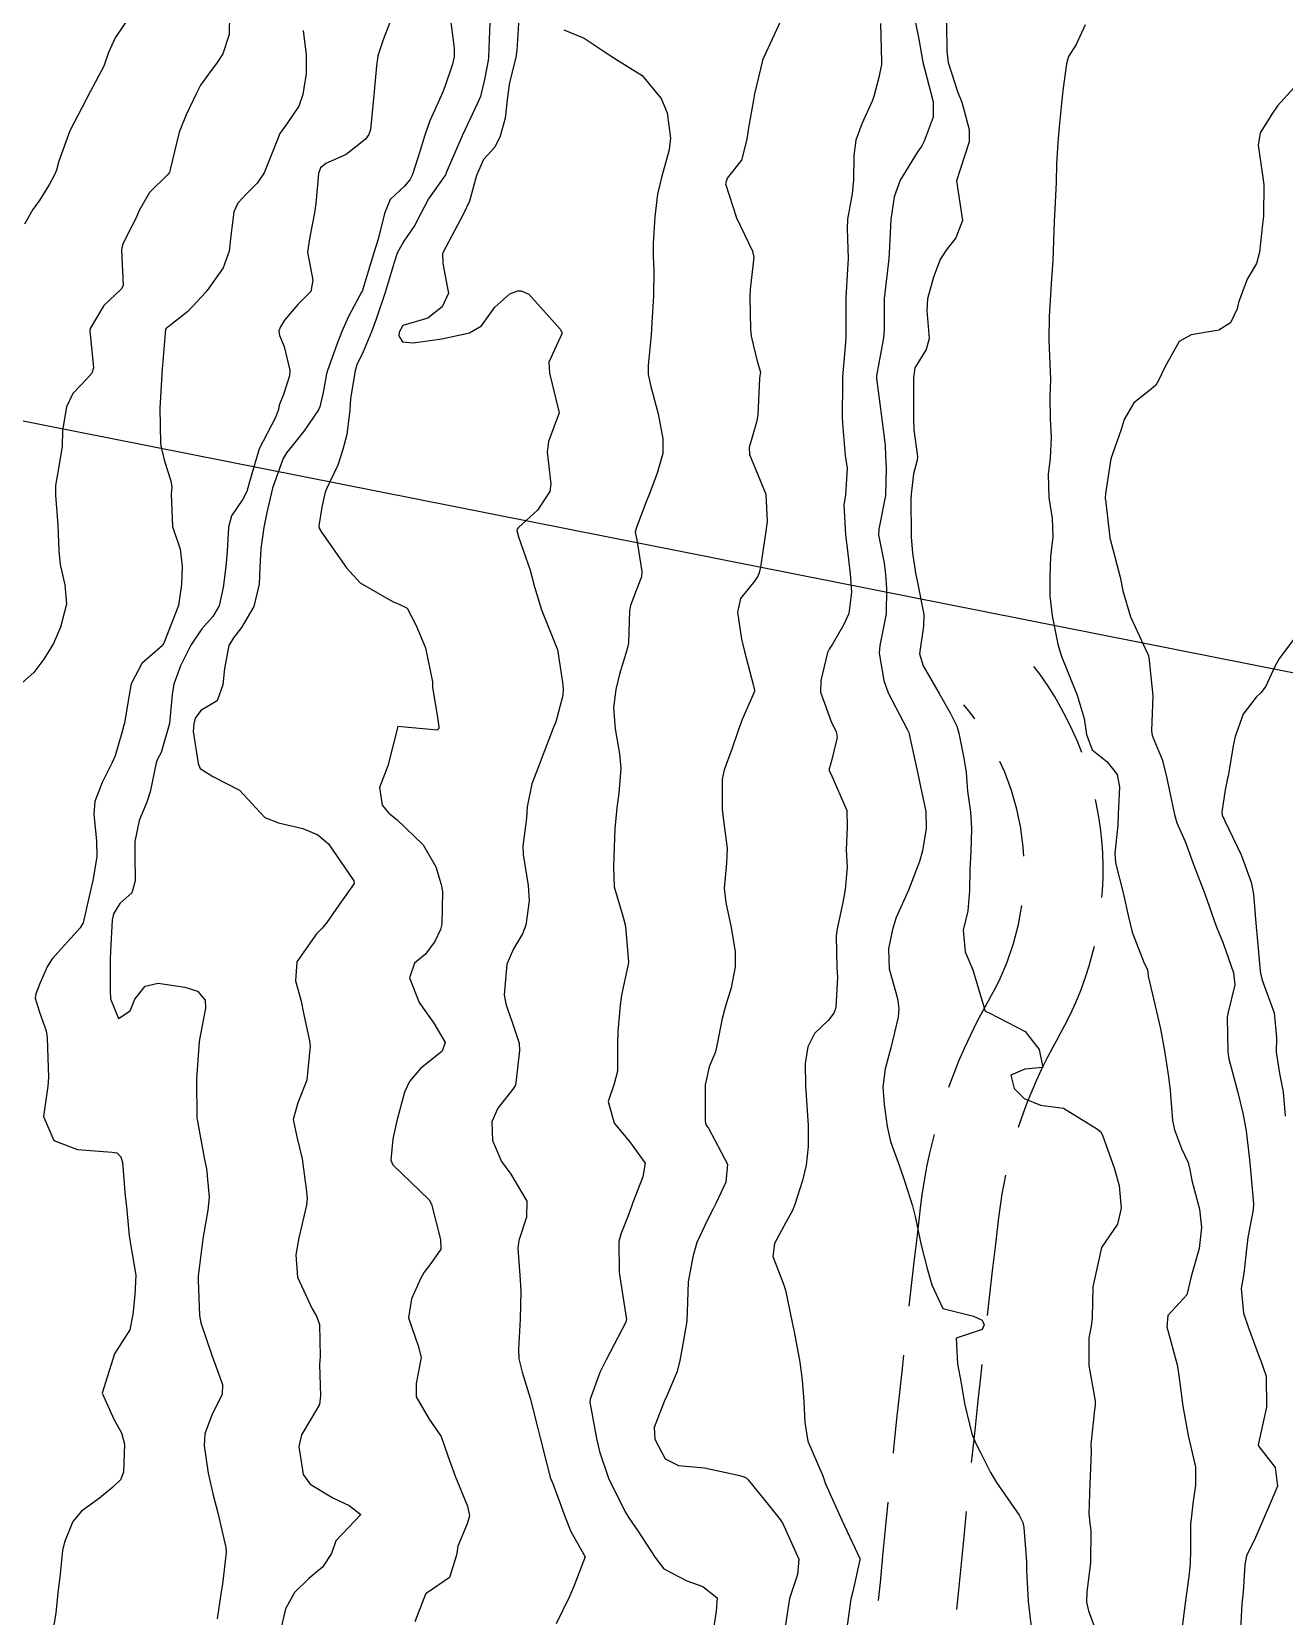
# Model space of a CAD drawing. Header units: metres. Extents: x 298520 to 308411, y 7433745 to 7450750.
# Drawn here: x 305248.3 to 305311.8, y 7438172.6 to 7438253 of the extents above; entities that cross this region are included whole.
import ezdxf

# ---------------------------------------------------------------- set-up
doc = ezdxf.new("R2010")
doc.units = ezdxf.units.M
doc.header["$LTSCALE"] = 10
doc.linetypes.add('CONTINUO', pattern=[0])
doc.linetypes.add('DASHED', pattern=[0.75, 0.5, -0.25])
for name, color, linetype in [('Curvas de Nivel 1m', 11, 'Continuous'), ('Curvas de Nivel 5m', 15, 'Continuous'), ('TEXTO', 45, 'Continuous'), ('Vias Secundárias', 230, 'DASHED')]:
    doc.layers.add(name, color=color, linetype=linetype)

msp = doc.modelspace()

# ---------------------------------------------------------------- linework, layer by layer
at = {"layer": 'Curvas de Nivel 1m', "flags": 128}
for points, elevation in [([(305253.282, 7438253.821), (305252.511, 7438252.677), (305252.179, 7438251.921), (305251.942, 7438251.233), (305251.233, 7438249.93), (305250.214, 7438247.945), (305249.653, 7438246.408), (305249.526, 7438245.955), (305249.433, 7438245.713), (305249.182, 7438245.249), (305248.684, 7438244.451), (305248.332, 7438243.968), (305247.913, 7438243.215)], 726), ([(305266.566, 7438253.751), (305266.131, 7438252.617), (305265.837, 7438251.761), (305265.77, 7438251.248), (305265.635, 7438249.764), (305265.466, 7438248.017), (305265.38, 7438247.767), (305265.211, 7438247.537), (305264.23, 7438246.753), (305263.198, 7438246.288), (305262.92, 7438246.068), (305262.832, 7438245.794), (305262.692, 7438244.273), (305262.624, 7438243.795), (305262.379, 7438242.569), (305262.266, 7438241.799), (305262.542, 7438240.383), (305262.443, 7438239.797), (305261.772, 7438239.144), (305261.101, 7438238.352), (305260.897, 7438238.011), (305260.812, 7438237.814), (305260.839, 7438237.562), (305261.085, 7438237.013), (305261.366, 7438235.807), (305261.351, 7438235.525), (305261.054, 7438234.58), (305260.822, 7438234.038), (305260.797, 7438233.814), (305260.642, 7438233.419), (305259.823, 7438231.828), (305259.317, 7438230.147), (305259.242, 7438229.836), (305259.186, 7438229.651), (305258.994, 7438229.275), (305258.403, 7438228.424), (305258.251, 7438227.847), (305258.188, 7438226.62), (305258.129, 7438225.848), (305257.995, 7438224.791), (305257.777, 7438223.851), (305257.459, 7438223.313), (305256.911, 7438222.682), (305256.341, 7438221.868), (305255.824, 7438220.807), (305255.478, 7438219.881), (305255.397, 7438219.36), (305255.27, 7438217.884), (305254.838, 7438216.411), (305254.65, 7438216.077), (305254.581, 7438215.893), (305254.288, 7438214.418), (305254.113, 7438213.897), (305253.724, 7438212.97), (305253.506, 7438211.903), (305253.499, 7438211.179), (305253.517, 7438209.902), (305253.355, 7438209.302), (305252.746, 7438208.763), (305252.423, 7438208.227), (305252.365, 7438207.914), (305252.275, 7438206.357), (305252.251, 7438205.915), (305252.251, 7438204.353), (305252.264, 7438203.914), (305252.673, 7438202.924), (305253.263, 7438203.318), (305253.514, 7438203.902), (305254.026, 7438204.563), (305254.695, 7438204.717), (305256.047, 7438204.515), (305256.69, 7438204.305), (305257.078, 7438203.856), (305257.088, 7438203.447), (305256.786, 7438201.859), (305256.775, 7438201.745), (305256.643, 7438199.86), (305256.66, 7438197.86), (305256.669, 7438197.803), (305257.022, 7438195.856), (305257.135, 7438195.304), (305257.286, 7438193.853), (305257.207, 7438193.203), (305256.974, 7438191.856), (305256.924, 7438191.472), (305256.728, 7438189.858), (305256.72, 7438189.658), (305256.784, 7438187.857), (305256.854, 7438187.492), (305257.412, 7438185.851), (305257.947, 7438184.349), (305257.943, 7438183.845), (305257.437, 7438182.846), (305257.058, 7438181.854), (305257.02, 7438181.251), (305257.224, 7438179.852), (305257.488, 7438178.747), (305257.72, 7438177.847), (305258.116, 7438176.082), (305258.134, 7438175.842), (305257.948, 7438174.233), (305257.884, 7438173.844), (305257.682, 7438172.476)], 723), ([(305269.51, 7438253.717), (305269.7, 7438252.146), (305269.709, 7438251.713), (305269.631, 7438251.34), (305269.24, 7438250.179), (305269.106, 7438249.85), (305269.045, 7438249.722), (305268.482, 7438248.466), (305268.226, 7438247.73), (305267.98, 7438246.958), (305267.591, 7438245.736), (305267.459, 7438245.467), (305267.184, 7438245.154), (305266.458, 7438244.467), (305266.17, 7438243.755), (305265.853, 7438242.463), (305265.628, 7438241.763), (305265.126, 7438240.089), (305265.049, 7438239.846), (305265.012, 7438239.771), (305264.342, 7438238.54), (305264.014, 7438237.781), (305263.756, 7438237.114), (305263.284, 7438235.788), (305263.239, 7438235.62), (305263.056, 7438234.676), (305262.89, 7438233.947), (305262.824, 7438233.792), (305262.096, 7438232.735), (305261.353, 7438231.807), (305261.206, 7438231.623), (305261.018, 7438231.298), (305260.49, 7438229.818), (305260.208, 7438228.598), (305260.046, 7438227.824), (305259.898, 7438226.762), (305259.856, 7438225.826), (305259.816, 7438224.951), (305259.536, 7438223.831), (305258.912, 7438222.753), (305258.51, 7438222.24), (305258.282, 7438221.846), (305258.059, 7438220.681), (305257.975, 7438219.849), (305257.689, 7438219.033), (305256.863, 7438218.552), (305256.57, 7438218.152), (305256.502, 7438217.865), (305256.467, 7438217.484), (305256.716, 7438215.862), (305256.829, 7438215.612), (305257.47, 7438215.207), (305258.813, 7438214.5), (305259.449, 7438213.83), (305260.098, 7438213.122), (305260.793, 7438212.845), (305262.022, 7438212.566), (305262.787, 7438212.235), (305263.333, 7438211.784), (305264.626, 7438209.91), (305264.631, 7438209.771), (305263.854, 7438208.671), (305263.24, 7438207.785), (305263.007, 7438207.511), (305262.727, 7438207.219), (305261.718, 7438205.805), (305261.665, 7438204.839), (305261.939, 7438203.801), (305262.065, 7438203.188), (305262.367, 7438201.794), (305262.405, 7438201.539), (305262.239, 7438199.796), (305261.775, 7438198.654), (305261.543, 7438197.806), (305261.718, 7438196.917), (305262.001, 7438195.799), (305262.219, 7438194.144), (305262.244, 7438193.795), (305262.212, 7438193.448), (305261.833, 7438191.801), (305261.674, 7438190.942), (305261.753, 7438189.802), (305262.499, 7438188.204), (305262.742, 7438187.788), (305262.868, 7438187.407), (305262.905, 7438185.786), (305262.883, 7438185.369), (305262.931, 7438183.785), (305262.878, 7438183.346), (305262.431, 7438182.599), (305261.97, 7438181.797), (305261.826, 7438181.208), (305262.042, 7438179.795), (305262.396, 7438179.306), (305263.558, 7438178.606), (305264.38, 7438178.227), (305264.974, 7438177.761), (305264.366, 7438177.112), (305263.712, 7438176.424), (305263.486, 7438175.779), (305263.033, 7438175.096), (305262.34, 7438174.521), (305261.607, 7438173.801), (305261.154, 7438172.974), (305260.875, 7438171.811)], 722), ([(305262.039, 7438253.038), (305262.195, 7438251.801), (305262.195, 7438250.855), (305262.026, 7438249.802), (305261.824, 7438249.207), (305261.218, 7438248.308), (305260.86, 7438247.815), (305260.64, 7438247.251), (305260.07, 7438245.827), (305259.711, 7438245.306), (305259.177, 7438244.76), (305258.736, 7438244.278), (305258.534, 7438243.846), (305258.38, 7438242.618), (305258.294, 7438241.848), (305257.983, 7438241.003), (305257.172, 7438239.86), (305257.15, 7438239.833), (305257.122, 7438239.788), (305256.196, 7438238.784), (305255.094, 7438237.933), (305255.072, 7438237.912), (305255.062, 7438237.89), (305254.904, 7438236.062), (305254.896, 7438235.892), (305254.789, 7438234.15), (305254.778, 7438233.893), (305254.815, 7438232.103), (305254.838, 7438231.892), (305255.016, 7438231.196), (305255.327, 7438230.206), (305255.379, 7438229.884), (305255.347, 7438229.536), (305255.411, 7438227.883), (305255.813, 7438226.729), (305255.91, 7438225.876), (305255.874, 7438224.941), (305255.721, 7438223.878), (305254.975, 7438221.96), (305254.934, 7438221.89), (305254.903, 7438221.851), (305253.859, 7438220.935), (305253.314, 7438219.906), (305253.245, 7438219.538), (305252.986, 7438217.909), (305252.957, 7438217.804), (305252.848, 7438217.418), (305252.509, 7438216.241), (305252.364, 7438215.915), (305251.847, 7438214.89), (305251.48, 7438213.923), (305251.431, 7438213.289), (305251.563, 7438211.922), (305251.572, 7438211.125), (305251.377, 7438209.924), (305251.257, 7438209.423), (305250.92, 7438207.928), (305250.882, 7438207.778), (305250.729, 7438207.518), (305249.316, 7438205.951), (305249.076, 7438205.586), (305248.694, 7438204.7), (305248.477, 7438204.171), (305248.458, 7438203.962), (305248.676, 7438203.252), (305249.002, 7438202.29), (305249.058, 7438201.954), (305249.115, 7438200.421), (305249.131, 7438199.953), (305249.098, 7438199.491), (305248.876, 7438197.956), (305249.391, 7438196.738), (305250.596, 7438196.27), (305252.359, 7438196.149), (305252.595, 7438196.105), (305252.794, 7438195.908), (305252.875, 7438195.621), (305253.02, 7438193.905), (305253.08, 7438193.383), (305253.211, 7438191.903), (305253.348, 7438191.088), (305253.552, 7438189.9), (305253.504, 7438188.904), (305253.403, 7438187.901), (305253.26, 7438187.128), (305252.473, 7438185.91), (305251.85, 7438183.919), (305252.433, 7438182.594), (305252.835, 7438181.906), (305252.986, 7438181.336), (305252.936, 7438179.905), (305252.775, 7438179.528), (305252.391, 7438179.142), (305251.709, 7438178.594), (305250.802, 7438177.934), (305250.368, 7438177.406), (305249.94, 7438176.361), (305249.835, 7438175.945), (305249.705, 7438174.581), (305249.625, 7438173.947), (305249.492, 7438172.771), (305249.368, 7438171.949)], 724), ([(305271.52, 7438253.448), (305271.452, 7438251.688), (305271.431, 7438251.518), (305271.246, 7438250.56), (305271.085, 7438249.842), (305271.038, 7438249.693), (305270.889, 7438249.355), (305270.111, 7438247.707), (305269.297, 7438245.821), (305269.26, 7438245.719), (305269.24, 7438245.671), (305269.191, 7438245.602), (305268.407, 7438244.495), (305267.994, 7438243.732), (305267.72, 7438243.172), (305267.149, 7438242.352), (305266.823, 7438241.745), (305266.661, 7438241.27), (305266.199, 7438239.754), (305265.746, 7438238.407), (305265.513, 7438237.764), (305265.083, 7438236.744), (305264.775, 7438236.074), (305264.682, 7438235.774), (305264.456, 7438234.372), (305264.408, 7438233.776), (305264.267, 7438232.541), (305264.053, 7438231.78), (305263.799, 7438230.998), (305263.239, 7438229.788), (305263.16, 7438229.629), (305262.989, 7438228.868), (305262.844, 7438227.922), (305262.86, 7438227.791), (305262.971, 7438227.592), (305264.249, 7438225.777), (305264.942, 7438225.032), (305266.619, 7438224.053), (305266.926, 7438223.943), (305267.325, 7438223.736), (305267.756, 7438222.89), (305268.261, 7438221.726), (305268.606, 7438220.003), (305268.612, 7438219.723), (305268.86, 7438218.187), (305268.937, 7438217.719), (305268.93, 7438217.642), (305268.851, 7438217.549), (305266.853, 7438217.74), (305266.34, 7438215.747), (305265.928, 7438214.642), (305266.047, 7438213.751), (305266.393, 7438213.34), (305266.796, 7438213.021), (305268.131, 7438211.727), (305268.772, 7438210.623), (305269.047, 7438209.717), (305269.109, 7438209.365), (305269.087, 7438207.716), (305269.012, 7438207.436), (305268.724, 7438206.823), (305268.247, 7438206.195), (305267.697, 7438205.73), (305267.448, 7438204.987), (305267.925, 7438203.728), (305268.673, 7438202.684), (305269.252, 7438201.714), (305269.101, 7438201.274), (305268.655, 7438200.913), (305267.993, 7438200.383), (305267.438, 7438199.732), (305267.189, 7438199.18), (305266.805, 7438197.738), (305266.768, 7438197.582), (305266.604, 7438196.815), (305266.489, 7438195.742), (305266.589, 7438195.494), (305268.441, 7438193.721), (305268.561, 7438193.499), (305269.008, 7438191.715), (305269.028, 7438191.225), (305268.531, 7438190.495), (305268.189, 7438190.061), (305267.997, 7438189.725), (305267.538, 7438188.699), (305267.396, 7438187.731), (305267.89, 7438186.314), (305268.033, 7438185.724), (305267.777, 7438184.403), (305267.785, 7438183.727), (305268.432, 7438182.591), (305269.051, 7438181.714), (305269.381, 7438180.743), (305269.767, 7438179.706), (305270.38, 7438178.187), (305270.49, 7438177.698), (305270.369, 7438177.285), (305269.9, 7438176.163), (305269.83, 7438175.705), (305269.475, 7438174.575), (305268.334, 7438173.787), (305268.29, 7438173.764), (305268.246, 7438173.721), (305267.721, 7438172.316)], 721), ([(305275.277, 7438253.07), (305276.299, 7438252.661), (305277.267, 7438252.015), (305277.858, 7438251.614), (305279.25, 7438250.756), (305280.207, 7438249.585), (305280.511, 7438248.866), (305280.686, 7438247.578), (305280.61, 7438246.982), (305280.222, 7438245.585), (305280.024, 7438244.744), (305279.886, 7438243.589), (305279.8, 7438242.241), (305279.8, 7438241.59), (305279.839, 7438240.883), (305279.823, 7438239.589), (305279.738, 7438238.23), (305279.711, 7438237.591), (305279.549, 7438236.064), (305279.552, 7438235.595), (305279.681, 7438234.976), (305280.052, 7438233.59), (305280.292, 7438232.326), (305280.293, 7438231.587), (305280.015, 7438230.583), (305279.627, 7438229.594), (305279.446, 7438229.138), (305278.976, 7438227.879), (305278.903, 7438227.672), (305278.899, 7438227.601), (305278.969, 7438227.204), (305279.233, 7438225.597), (305279.212, 7438225.335), (305278.939, 7438224.642), (305278.649, 7438223.881), (305278.611, 7438223.603), (305278.545, 7438221.965), (305278.476, 7438221.604), (305278.102, 7438220.396), (305277.914, 7438219.61), (305277.789, 7438218.691), (305277.872, 7438217.61), (305278.099, 7438216.348), (305278.158, 7438215.607), (305278.063, 7438214.358), (305277.956, 7438213.608), (305277.854, 7438212.548), (305277.822, 7438211.61), (305277.798, 7438210.584), (305277.832, 7438209.609), (305278.285, 7438208.059), (305278.404, 7438207.603), (305278.545, 7438205.771), (305278.524, 7438205.602), (305278.191, 7438204.104), (305278.132, 7438203.606), (305278.018, 7438202.258), (305277.989, 7438201.607), (305277.998, 7438200.258), (305277.823, 7438199.608), (305277.528, 7438198.713), (305277.833, 7438197.608), (305278.604, 7438196.692), (305279.403, 7438195.592), (305279.286, 7438194.889), (305278.781, 7438193.598), (305278.728, 7438193.431), (305278.556, 7438192.956), (305278.163, 7438191.987), (305278.067, 7438191.605), (305278.08, 7438190.052), (305278.139, 7438189.604), (305278.445, 7438187.649), (305278.44, 7438187.601), (305278.41, 7438187.518), (305277.416, 7438185.611), (305277.106, 7438184.971), (305276.601, 7438183.618), (305276.593, 7438183.467), (305276.922, 7438181.615), (305277.077, 7438180.953), (305277.537, 7438179.609), (305278.377, 7438177.9), (305278.564, 7438177.598), (305279.024, 7438176.936), (305279.901, 7438175.585), (305280.344, 7438175.01), (305281.505, 7438174.392), (305282.331, 7438174.118), (305283.053, 7438173.543), (305283.007, 7438172.852), (305282.802, 7438171.545)], 719), ([(305286.268, 7438253.515), (305285.418, 7438251.682), (305285.353, 7438251.529), (305285.334, 7438251.456), (305285.257, 7438251.105), (305284.949, 7438249.821), (305284.901, 7438249.533), (305284.645, 7438248.109), (305284.549, 7438247.537), (305284.279, 7438246.462), (305283.562, 7438245.546), (305283.478, 7438245.257), (305284.031, 7438243.541), (305284.836, 7438241.843), (305284.913, 7438241.532), (305284.729, 7438239.924), (305284.703, 7438239.534), (305284.741, 7438237.889), (305284.769, 7438237.533), (305285.08, 7438236.271), (305285.249, 7438235.702), (305285.217, 7438235.528), (305285.194, 7438235.405), (305285.108, 7438233.529), (305285.039, 7438233.177), (305284.67, 7438231.891), (305284.689, 7438231.533), (305285.011, 7438230.764), (305285.529, 7438229.522), (305285.594, 7438228.135), (305285.508, 7438227.522), (305285.251, 7438225.82), (305285.19, 7438225.526), (305285.122, 7438225.356), (305284.947, 7438225.104), (305284.238, 7438224.232), (305284.082, 7438223.538), (305284.281, 7438222.164), (305284.442, 7438221.535), (305284.886, 7438219.866), (305284.939, 7438219.585), (305284.939, 7438219.529), (305284.926, 7438219.486), (305284.88, 7438219.353), (305284.312, 7438218.085), (305284.125, 7438217.537), (305283.8, 7438216.583), (305283.414, 7438215.544), (305283.313, 7438215.057), (305283.3, 7438213.545), (305283.372, 7438212.969), (305283.559, 7438211.542), (305283.522, 7438210.796), (305283.415, 7438209.543), (305283.489, 7438208.806), (305283.755, 7438207.54), (305283.962, 7438206.297), (305283.972, 7438205.537), (305283.76, 7438204.476), (305283.476, 7438203.542), (305283.301, 7438202.92), (305283.04, 7438201.546), (305282.968, 7438201.238), (305282.652, 7438200.473), (305282.444, 7438199.553), (305282.447, 7438197.721), (305282.474, 7438197.552), (305282.526, 7438197.466), (305282.611, 7438197.368), (305283.579, 7438195.54), (305283.492, 7438194.628), (305282.984, 7438193.546), (305282.845, 7438193.262), (305282.555, 7438192.716), (305282.023, 7438191.558), (305281.814, 7438190.839), (305281.583, 7438189.564), (305281.54, 7438188.532), (305281.514, 7438187.565), (305281.31, 7438186.397), (305281.156, 7438185.57), (305281.026, 7438185.01), (305280.444, 7438183.663), (305280.418, 7438183.606), (305280.401, 7438183.58), (305279.847, 7438182.168), (305279.881, 7438181.585), (305280.413, 7438180.584), (305281.082, 7438180.242), (305282.409, 7438180.136), (305284.202, 7438179.735), (305284.404, 7438179.679), (305284.512, 7438179.637), (305284.626, 7438179.527), (305285.706, 7438178.187), (305286.248, 7438177.502), (305286.304, 7438177.433), (305286.371, 7438177.332), (305287.188, 7438175.492), (305287.12, 7438174.713), (305286.717, 7438173.504), (305286.428, 7438171.632)], 718), ([(305291.342, 7438253.389), (305291.388, 7438251.449), (305291.39, 7438251.32), (305291.251, 7438250.656), (305290.998, 7438249.701), (305290.908, 7438249.463), (305290.384, 7438248.305), (305290.087, 7438247.471), (305289.98, 7438246.698), (305289.971, 7438245.472), (305289.904, 7438244.75), (305289.667, 7438243.475), (305289.647, 7438242.986), (305289.701, 7438241.474), (305289.672, 7438240.938), (305289.584, 7438239.475), (305289.587, 7438238.996), (305289.583, 7438237.475), (305289.545, 7438237.019), (305289.418, 7438235.477), (305289.407, 7438235.137), (305289.4, 7438233.476), (305289.411, 7438233.104), (305289.552, 7438231.475), (305289.64, 7438230.847), (305289.565, 7438229.474), (305289.483, 7438228.98), (305289.557, 7438227.474), (305289.655, 7438226.784), (305289.799, 7438225.472), (305289.862, 7438224.548), (305289.733, 7438223.472), (305289.486, 7438222.905), (305288.907, 7438221.915), (305288.733, 7438221.654), (305288.656, 7438221.482), (305288.304, 7438220.071), (305288.295, 7438219.486), (305288.86, 7438217.941), (305289.082, 7438217.478), (305289.143, 7438217.184), (305288.837, 7438215.923), (305288.732, 7438215.583), (305288.737, 7438215.481), (305288.83, 7438215.302), (305289.638, 7438213.472), (305289.639, 7438212.627), (305289.595, 7438211.472), (305289.646, 7438210.6), (305289.548, 7438209.472), (305289.425, 7438208.801), (305289.146, 7438207.476), (305289.097, 7438207.109), (305289.131, 7438205.476), (305289.157, 7438205.025), (305289.065, 7438203.476), (305288.97, 7438203.187), (305288.676, 7438202.826), (305287.998, 7438202.159), (305287.653, 7438201.49), (305287.511, 7438200.635), (305287.531, 7438199.491), (305287.609, 7438198.51), (305287.664, 7438197.489), (305287.667, 7438196.425), (305287.575, 7438195.49), (305287.375, 7438194.699), (305286.994, 7438193.496), (305286.875, 7438193.181), (305286.554, 7438192.608), (305285.953, 7438191.509), (305285.871, 7438190.845), (305286.4, 7438189.502), (305286.518, 7438189.149), (305286.864, 7438187.496), (305286.958, 7438187.025), (305287.241, 7438185.492), (305287.365, 7438184.585), (305287.452, 7438183.49), (305287.498, 7438182.424), (305287.65, 7438181.488), (305288.405, 7438179.718), (305288.499, 7438179.479), (305288.556, 7438179.323), (305289.384, 7438177.47), (305290.291, 7438175.523), (305290.298, 7438175.461), (305289.938, 7438173.854), (305289.84, 7438173.465), (305289.643, 7438172.133)], 717), ([(305293.111, 7438253.432), (305293.275, 7438252.61), (305293.493, 7438251.428), (305293.572, 7438251.113), (305294.007, 7438249.422), (305294.003, 7438248.645), (305293.559, 7438247.427), (305293.442, 7438247.196), (305293.207, 7438246.85), (305292.334, 7438245.443), (305292.026, 7438244.601), (305291.864, 7438243.449), (305291.792, 7438242.093), (305291.761, 7438241.451), (305291.7, 7438240.886), (305291.531, 7438239.454), (305291.518, 7438237.874), (305291.495, 7438237.454), (305291.142, 7438235.528), (305291.13, 7438235.459), (305291.135, 7438235.396), (305291.387, 7438233.455), (305291.576, 7438232), (305291.598, 7438231.451), (305291.62, 7438230.844), (305291.6, 7438229.451), (305291.258, 7438227.738), (305291.231, 7438227.456), (305291.522, 7438226.015), (305291.593, 7438225.45), (305291.65, 7438224.742), (305291.631, 7438223.449), (305291.303, 7438221.851), (305291.263, 7438221.455), (305291.503, 7438220.065), (305291.723, 7438219.447), (305292.692, 7438217.595), (305292.768, 7438217.431), (305292.785, 7438217.364), (305292.85, 7438217.103), (305293.208, 7438215.426), (305293.321, 7438214.929), (305293.636, 7438213.422), (305293.661, 7438212.554), (305293.461, 7438211.423), (305293.319, 7438210.883), (305292.763, 7438209.43), (305292.131, 7438208.05), (305291.94, 7438207.442), (305291.736, 7438206.458), (305291.772, 7438205.444), (305292.195, 7438203.933), (305292.276, 7438203.436), (305292.235, 7438202.993), (305291.855, 7438201.442), (305291.57, 7438200.365), (305291.453, 7438199.448), (305291.517, 7438198.559), (305291.673, 7438197.444), (305291.851, 7438196.687), (305292.298, 7438195.434), (305292.581, 7438194.638), (305292.97, 7438193.426), (305293.099, 7438192.883), (305293.402, 7438191.421), (305293.708, 7438190.241), (305293.936, 7438189.416), (305294.505, 7438188.207), (305296.065, 7438187.829), (305296.497, 7438187.629), (305296.604, 7438187.388), (305296.49, 7438187.14), (305295.176, 7438186.713), (305295.251, 7438185.402), (305295.434, 7438184.425), (305295.599, 7438183.398), (305295.971, 7438181.851), (305296.164, 7438181.393), (305296.418, 7438180.913), (305296.924, 7438179.898), (305297.221, 7438179.378), (305298.378, 7438177.724), (305298.564, 7438177.358), (305298.618, 7438177.11), (305298.738, 7438175.356), (305298.753, 7438174.95), (305298.838, 7438173.355), (305298.893, 7438172.779), (305299.063, 7438171.352)], 716), ([(305301.719, 7438253.333), (305301.273, 7438252.33), (305300.881, 7438251.73), (305300.774, 7438251.345), (305300.594, 7438249.995), (305300.525, 7438249.347), (305300.406, 7438248.163), (305300.331, 7438247.349), (305300.273, 7438246.278), (305300.244, 7438245.349), (305300.205, 7438244.322), (305300.155, 7438243.35), (305300.12, 7438242.383), (305300.076, 7438241.351), (305300.016, 7438240.465), (305299.941, 7438239.352), (305299.901, 7438238.556), (305299.88, 7438237.352), (305299.916, 7438236.52), (305299.959, 7438235.351), (305299.93, 7438234.481), (305299.941, 7438233.351), (305299.993, 7438232.391), (305299.943, 7438231.351), (305299.848, 7438230.514), (305299.878, 7438229.351), (305300.049, 7438228.283), (305300.076, 7438227.349), (305299.959, 7438226.354), (305299.923, 7438225.35), (305299.933, 7438224.355), (305300.044, 7438223.349), (305300.343, 7438221.911), (305300.505, 7438221.344), (305300.889, 7438220.382), (305301.319, 7438219.333), (305301.667, 7438218.134), (305301.787, 7438217.326), (305302.071, 7438216.547), (305302.839, 7438215.942), (305303.345, 7438215.305), (305303.469, 7438214.658), (305303.399, 7438213.304), (305303.372, 7438212.729), (305303.229, 7438211.306), (305303.261, 7438210.822), (305303.643, 7438209.301), (305303.899, 7438208.145), (305304.101, 7438207.296), (305304.717, 7438205.729), (305304.869, 7438205.442), (305304.906, 7438205.287), (305304.924, 7438205.073), (305305.346, 7438203.283), (305305.551, 7438202.405), (305305.746, 7438201.279), (305305.957, 7438199.97), (305306.036, 7438199.276), (305306.147, 7438197.748), (305306.249, 7438197.274), (305306.604, 7438196.337), (305306.951, 7438195.619), (305307.034, 7438195.263), (305307.133, 7438194.714), (305307.515, 7438193.256), (305307.63, 7438192.33), (305307.508, 7438191.256), (305307.097, 7438189.83), (305306.963, 7438189.263), (305306.877, 7438188.905), (305306.511, 7438188.492), (305305.913, 7438187.865), (305305.86, 7438187.276), (305306.387, 7438185.357), (305306.407, 7438185.271), (305306.466, 7438184.813), (305306.683, 7438183.266), (305306.943, 7438181.777), (305307.073, 7438181.26), (305307.316, 7438180.161), (305307.323, 7438179.256), (305307.201, 7438178.447), (305307.072, 7438177.26), (305307.063, 7438175.963), (305307.052, 7438175.26), (305306.987, 7438174.617), (305306.794, 7438173.263), (305306.569, 7438171.529)], 714), ([(305312.312, 7438250.139), (305311.488, 7438249.216), (305311.229, 7438248.852), (305310.6, 7438247.845), (305310.495, 7438247.227), (305310.712, 7438245.711), (305310.78, 7438245.224), (305310.773, 7438243.62), (305310.717, 7438243.224), (305310.575, 7438241.799), (305310.412, 7438241.227), (305309.938, 7438240.425), (305309.51, 7438239.236), (305309.432, 7438238.915), (305309.103, 7438238.221), (305308.5, 7438237.845), (305307.096, 7438237.601), (305306.492, 7438237.269), (305305.77, 7438235.97), (305305.448, 7438235.284), (305305.303, 7438235.053), (305305.066, 7438234.84), (305304.197, 7438234.158), (305303.701, 7438233.303), (305303.542, 7438232.801), (305303.023, 7438231.31), (305302.747, 7438229.563), (305302.742, 7438229.314), (305302.772, 7438229.094), (305302.973, 7438227.31), (305303.495, 7438225.305), (305303.634, 7438224.612), (305304.018, 7438223.299), (305304.904, 7438221.413), (305304.939, 7438221.325), (305304.94, 7438221.289), (305304.945, 7438221.247), (305305.151, 7438219.286), (305305.086, 7438217.517), (305305.12, 7438217.286), (305305.625, 7438216.063), (305305.838, 7438215.275), (305306.1, 7438213.985), (305306.247, 7438213.268), (305306.38, 7438212.847), (305306.789, 7438211.905), (305307.029, 7438211.258), (305307.168, 7438210.867), (305307.789, 7438209.25), (305308.371, 7438207.611), (305308.516, 7438207.242), (305308.728, 7438206.751), (305309.255, 7438205.235), (305309.314, 7438204.624), (305308.973, 7438203.237), (305308.933, 7438202.985), (305308.963, 7438201.237), (305309.019, 7438200.877), (305309.456, 7438199.232), (305309.727, 7438198.129), (305309.898, 7438197.227), (305310.068, 7438195.755), (305310.113, 7438195.225), (305310.263, 7438193.527), (305310.251, 7438193.223), (305309.968, 7438191.806), (305309.907, 7438191.226), (305309.767, 7438189.992), (305309.631, 7438189.229), (305309.753, 7438187.978), (305310.006, 7438187.225), (305310.48, 7438185.951), (305310.677, 7438185.419), (305310.757, 7438185.216), (305310.897, 7438184.783), (305310.916, 7438183.213), (305310.498, 7438181.294), (305310.527, 7438181.218), (305311.361, 7438180.154), (305311.475, 7438179.204), (305311.164, 7438178.435), (305310.643, 7438177.216), (305310.367, 7438176.593), (305309.908, 7438175.674), (305309.826, 7438175.225), (305309.734, 7438173.824), (305309.677, 7438173.226), (305309.608, 7438171.929)], 713), ([(305312.921, 7438222.981), (305311.584, 7438221.21), (305311.337, 7438220.773), (305310.881, 7438219.789), (305310.646, 7438219.453), (305310.396, 7438219.225), (305309.733, 7438218.363), (305309.335, 7438217.235), (305309.242, 7438216.843), (305308.972, 7438215.239), (305308.95, 7438215.12), (305308.822, 7438214.521), (305308.661, 7438213.386), (305308.678, 7438213.241), (305308.8, 7438212.946), (305309.643, 7438211.231), (305310.15, 7438209.845), (305310.271, 7438209.225), (305310.397, 7438207.564), (305310.425, 7438207.223), (305310.593, 7438205.342), (305310.611, 7438205.221), (305310.708, 7438204.876), (305311.312, 7438203.211), (305311.43, 7438201.968), (305311.414, 7438201.209), (305311.581, 7438200.135), (305311.764, 7438199.203), (305311.863, 7438197.963)], 712)]:
    msp.add_lwpolyline(points, dxfattribs=dict(at, elevation=elevation))
at = {"layer": 'Curvas de Nivel 5m', "flags": 128}
for points, elevation in [([(305258.305, 7438253.85), (305258.291, 7438252.831), (305257.967, 7438251.853), (305257.692, 7438251.42), (305257.248, 7438250.833), (305256.839, 7438250.266), (305256.627, 7438249.869), (305256.107, 7438248.762), (305255.752, 7438247.882), (305255.297, 7438245.992), (305255.278, 7438245.889), (305255.252, 7438245.829), (305255.191, 7438245.759), (305254.249, 7438244.827), (305253.721, 7438243.904), (305253.553, 7438243.512), (305253.151, 7438242.728), (305252.888, 7438242.17), (305252.837, 7438241.913), (305252.922, 7438240.114), (305252.814, 7438239.913), (305251.939, 7438239.093), (305251.235, 7438237.929), (305251.218, 7438237.802), (305251.408, 7438235.927), (305251.332, 7438235.664), (305251.065, 7438235.379), (305250.367, 7438234.626), (305250.033, 7438233.945), (305249.837, 7438232.754), (305249.82, 7438231.948), (305249.588, 7438230.531), (305249.484, 7438229.953), (305249.48, 7438229.468), (305249.606, 7438227.95), (305249.653, 7438226.642), (305249.723, 7438225.948), (305249.962, 7438224.92), (305250.041, 7438223.943), (305249.734, 7438222.771), (305249.379, 7438221.953), (305248.895, 7438221.157), (305248.374, 7438220.479), (305247.811, 7438219.971)], 725), ([(305272.984, 7438253.673), (305272.888, 7438252.052), (305272.831, 7438251.674), (305272.518, 7438250.403), (305272.421, 7438249.678), (305272.3, 7438248.601), (305272.047, 7438247.682), (305271.774, 7438247.118), (305271.201, 7438246.49), (305270.847, 7438245.695), (305270.494, 7438244.379), (305270.168, 7438243.705), (305269.144, 7438241.791), (305269.125, 7438241.739), (305269.124, 7438241.72), (305269.136, 7438241.23), (305269.37, 7438239.969), (305269.421, 7438239.715), (305269.106, 7438239.025), (305268.378, 7438238.449), (305267.096, 7438238.071), (305266.924, 7438237.743), (305266.894, 7438237.546), (305267.088, 7438237.254), (305267.623, 7438237.199), (305269.09, 7438237.406), (305270.482, 7438237.699), (305271.097, 7438238.06), (305271.779, 7438239.01), (305272.525, 7438239.676), (305272.944, 7438239.843), (305273.115, 7438239.833), (305273.501, 7438239.666), (305275.095, 7438237.867), (305275.164, 7438237.719), (305275.164, 7438237.649), (305275.091, 7438237.476), (305274.513, 7438236.221), (305274.546, 7438235.655), (305275.043, 7438233.65), (305274.492, 7438232.192), (305274.434, 7438231.656), (305274.617, 7438230.044), (305274.564, 7438229.654), (305273.935, 7438228.714), (305272.975, 7438227.838), (305272.899, 7438227.746), (305272.891, 7438227.671), (305272.97, 7438227.36), (305273.571, 7438225.664), (305273.783, 7438224.819), (305274.131, 7438223.658), (305274.904, 7438221.762), (305274.938, 7438221.684), (305274.945, 7438221.649), (305275.212, 7438219.971), (305275.239, 7438219.645), (305275.216, 7438219.307), (305274.858, 7438217.978), (305274.764, 7438217.742), (305274.726, 7438217.651), (305274.209, 7438216.287), (305273.967, 7438215.659), (305273.656, 7438214.826), (305273.412, 7438213.664), (305273.374, 7438213.087), (305273.199, 7438211.666), (305273.206, 7438211.238), (305273.466, 7438209.663), (305273.518, 7438208.895), (305273.346, 7438207.664), (305273.18, 7438207.214), (305272.721, 7438206.451), (305272.378, 7438205.675), (305272.241, 7438204.126), (305272.331, 7438203.675), (305272.416, 7438203.41), (305272.673, 7438202.68), (305273.004, 7438201.667), (305273.024, 7438201.302), (305272.841, 7438199.668), (305272.796, 7438199.513), (305272.637, 7438199.275), (305271.931, 7438198.372), (305271.624, 7438197.685), (305271.657, 7438196.737), (305272.107, 7438195.677), (305272.583, 7438195.022), (305273.394, 7438193.662), (305273.375, 7438192.841), (305272.981, 7438191.666), (305272.936, 7438191.269), (305273.055, 7438189.665), (305273.095, 7438189.083), (305273.051, 7438187.664), (305272.967, 7438186.154), (305272.988, 7438185.665), (305273.151, 7438184.975), (305273.562, 7438183.659), (305273.953, 7438182.129), (305274.066, 7438181.654), (305274.41, 7438180.318), (305274.541, 7438179.784), (305274.585, 7438179.647), (305274.713, 7438179.331), (305275.346, 7438177.635), (305275.63, 7438176.895), (305276.353, 7438175.62), (305275.802, 7438174.157), (305275.576, 7438173.631), (305274.877, 7438172.21)], 720), ([(305294.686, 7438253.416), (305294.698, 7438251.986), (305294.777, 7438251.415), (305295.241, 7438249.947), (305295.465, 7438249.407), (305295.844, 7438248.026), (305295.837, 7438247.401), (305295.193, 7438245.41), (305295.497, 7438243.405), (305295.154, 7438242.519), (305294.672, 7438241.891), (305294.373, 7438241.418), (305294.026, 7438240.525), (305293.718, 7438239.424), (305293.687, 7438238.845), (305293.8, 7438237.423), (305293.653, 7438236.859), (305293.078, 7438235.928), (305293.011, 7438235.431), (305293.009, 7438233.465), (305293.009, 7438233.431), (305293.014, 7438233.402), (305293.036, 7438232.788), (305293.217, 7438231.428), (305293.204, 7438231.245), (305293.01, 7438230.552), (305292.898, 7438229.528), (305292.889, 7438229.432), (305292.881, 7438229.321), (305292.895, 7438227.431), (305292.901, 7438227.36), (305292.964, 7438226.531), (305293.127, 7438225.428), (305293.174, 7438225.204), (305293.533, 7438223.424), (305293.519, 7438222.821), (305293.316, 7438221.426), (305293.508, 7438220.813), (305294.323, 7438219.416), (305294.868, 7438218.425), (305295.208, 7438217.757), (305295.31, 7438217.403), (305295.573, 7438216.132), (305295.68, 7438215.397), (305295.759, 7438214.456), (305295.904, 7438213.393), (305295.96, 7438212.558), (305295.913, 7438211.393), (305295.865, 7438210.485), (305295.861, 7438209.394), (305295.765, 7438208.377), (305295.539, 7438207.398), (305295.631, 7438206.305), (305296.016, 7438205.39), (305296.593, 7438203.473), (305296.614, 7438203.381), (305296.629, 7438203.327), (305296.682, 7438203.274), (305296.853, 7438203.207), (305298.672, 7438202.263), (305299.395, 7438201.353), (305299.568, 7438200.437), (305298.653, 7438200.357), (305297.959, 7438200.057), (305298.115, 7438199.365), (305298.635, 7438198.863), (305299.461, 7438198.521), (305300.629, 7438198.38), (305302.35, 7438197.314), (305302.497, 7438197.197), (305302.61, 7438197.013), (305303.211, 7438195.304), (305303.441, 7438194.44), (305303.552, 7438193.3), (305303.37, 7438192.487), (305302.543, 7438191.31), (305302.112, 7438189.316), (305302.073, 7438187.742), (305302.033, 7438187.317), (305301.901, 7438186.733), (305301.908, 7438185.318), (305302.224, 7438183.535), (305302.228, 7438183.313), (305302.194, 7438183.067), (305302.011, 7438181.316), (305302.021, 7438180.918), (305301.961, 7438179.317), (305301.906, 7438177.791), (305301.962, 7438177.316), (305302.011, 7438176.957), (305301.997, 7438175.315), (305301.803, 7438173.846), (305301.785, 7438173.318), (305301.887, 7438172.884), (305302.307, 7438171.73)], 715)]:
    msp.add_lwpolyline(points, dxfattribs=dict(at, elevation=elevation))
at = {"layer": 'TEXTO', "linetype": 'CONTINUO'}
msp.add_polyline3d([(305144.603, 7438253.707, 0), (305323.594, 7438218.222, 0)], dxfattribs=at)
at = {"layer": 'Vias Secundárias', "elevation": 750.125}
for points in [[(305288.152, 7438105.811), (305294.442, 7438125.997), (305297.496, 7438134.478, 0.13953), (305298.307, 7438146.327, -0.004308), (305295.609, 7438159.618, -0.071402), (305295.038, 7438171.22, -0.005953), (305297.323, 7438192.826, -0.102079), (305300.356, 7438201.957, 0.316797), (305298.61, 7438221.422, 0.316797)], [(305279.319, 7438099.929), (305290.71, 7438127.441), (305293.732, 7438135.834, 0.13953), (305294.394, 7438145.497, -0.004308), (305291.682, 7438158.856, -0.071402), (305291.056, 7438171.593, -0.005953), (305293.35, 7438193.294, -0.102079), (305296.893, 7438203.959, 0.316797), (305295.559, 7438218.836, -0.496106)]]:
    msp.add_lwpolyline(points, format="xyb", dxfattribs=at)

doc.saveas('drawing.dxf')
